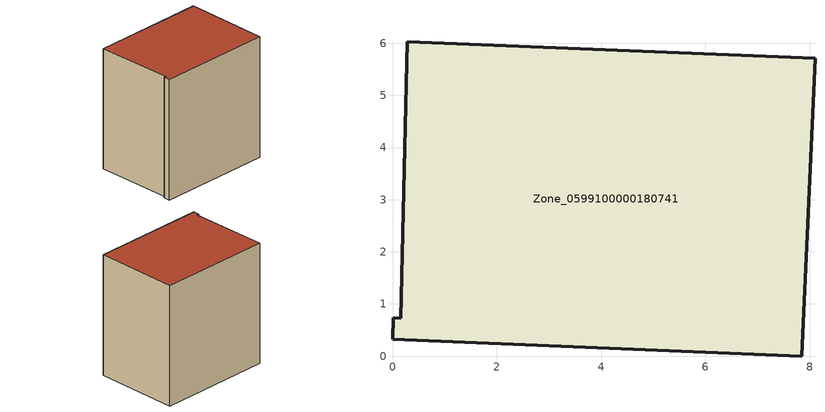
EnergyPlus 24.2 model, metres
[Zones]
Zone_0599100000180741
 floor ground (C_G): 0.28,6.03 8.1,5.71 7.85,0 0,0.32 0.02,0.74 0.16,0.72 z2.26
 wall outside (C_F): 7.85,0 8.1,5.71 0.28,6.03 0.16,0.72 0.02,0.74 0,0.32 7.85,0 z2.26:10.57
 roof outside (C_R): 8.1,5.71 0.28,6.03 0.16,0.72 0.02,0.74 0,0.32 7.85,0 z10.57
[BUILDING]
Pand.0599100000180741: North Axis=0; Terrain=City; Loads Convergence Tolerance Value=0.04; Temperature Convergence Tolerance Value=0.4; Solar Distribution=FullExterior; Maximum Number of Warmup Days=25; Minimum Number of Warmup Days=1
[Site:Location]
Rotterdam.The.Hague.AP_ZH_NLD Design_Conditions: Latitude=51.96; Longitude=4.45; Time Zone=1; Elevation=-4.5
[SITE:GROUNDTEMPERATURE:BUILDINGSURFACE]
18, 18, 18, 18, 18, 18, 18, 18, 18, 18, 18, 18
[MATERIAL] Thermal Absorptance=0.9; Solar Absorptance=0.7; Visible Absorptance=0.7
Name | Roughness | Thickness | Conductivity | Density | Specific Heat
G.TI.1946-1964 | MediumSmooth | 0.15 | 1 | 540 | 1210
F.TI.1946-1964 | Rough | 0.3 | 0.857143 | 1920 | 840
R.TI.1946-1964 | MediumRough | 0.2 | 0.277778 | 1500 | 1000
[CONSTRUCTION]
C_G: G.TI.1946-1964
C_F: F.TI.1946-1964
C_R: R.TI.1946-1964
[ZONE]
Zone_0599100000180741: Type=1; Multiplier=1; Ceiling Height=Autocalculate; Volume=Autocalculate; Floor Area=autocalculate; Part of Total Floor Area=Yes
[ZONEINFILTRATION:DESIGNFLOWRATE]
Infil_Zone_0599100000180741: Zone or ZoneList or Space or SpaceList=Zone_0599100000180741; Schedule=AlwaysOn; Design Flow Rate Calculation Method=Flow/Area; Flow Rate per Floor Area=0.003; Constant Term Coefficient=1; Temperature Term Coefficient=0; Velocity Term Coefficient=0; Velocity Squared Term Coefficient=0
[HVACTEMPLATE:ZONE:IDEALLOADSAIRSYSTEM]
Zone_0599100000180741: Maximum Heating Supply Air Temperature=50; Minimum Cooling Supply Air Temperature=13; Maximum Heating Supply Air Humidity Ratio=0.0156; Minimum Cooling Supply Air Humidity Ratio=0.0077; Heating Limit=NoLimit; Cooling Limit=NoLimit; Dehumidification Control Type=ConstantSensibleHeatRatio; Cooling Sensible Heat Ratio=0.7; Dehumidification Setpoint=60; Humidification Control Type=None; Humidification Setpoint=30; Outdoor Air Method=None; Outdoor Air Flow Rate per Person=0.00944; Outdoor Air Flow Rate per Zone Floor Area=0; Outdoor Air Flow Rate per Zone=0; Demand Controlled Ventilation Type=None; Outdoor Air Economizer Type=NoEconomizer; Heat Recovery Type=None; Sensible Heat Recovery Effectiveness=0.7; Latent Heat Recovery Effectiveness=0.65
[ZONECONTROL:THERMOSTAT]
ThermostatControl_Zone_0599100000180741: Zone or ZoneList=Zone_0599100000180741; Control Type Schedule=DualSetpointControlType; Control 1=Thermostat_Zone_0599100000180741; Temperature Difference Between Cutout And Setpoint=0
[THERMOSTATSETPOINT:DUALSETPOINT]
Thermostat_Zone_0599100000180741: Heating Setpoint Temperature Schedule=HeatingSetpoint_Zone_0599100000180741; Cooling Setpoint Temperature Schedule=CoolingSetpoint_Zone_0599100000180741
[SCHEDULE:COMPACT]
HeatingSetpoint_Zone_0599100000180741: Through: 12/31, For: AllDays, Until: 24:00, 21
CoolingSetpoint_Zone_0599100000180741: Through: 12/31, For: AllDays, Until: 24:00, 24
DualSetpointControlType: Through: 12/31, For: AllDays, Until: 24:00, 4
AlwaysOn: Through: 12/31, For: AllDays, Until: 24:00, 1
